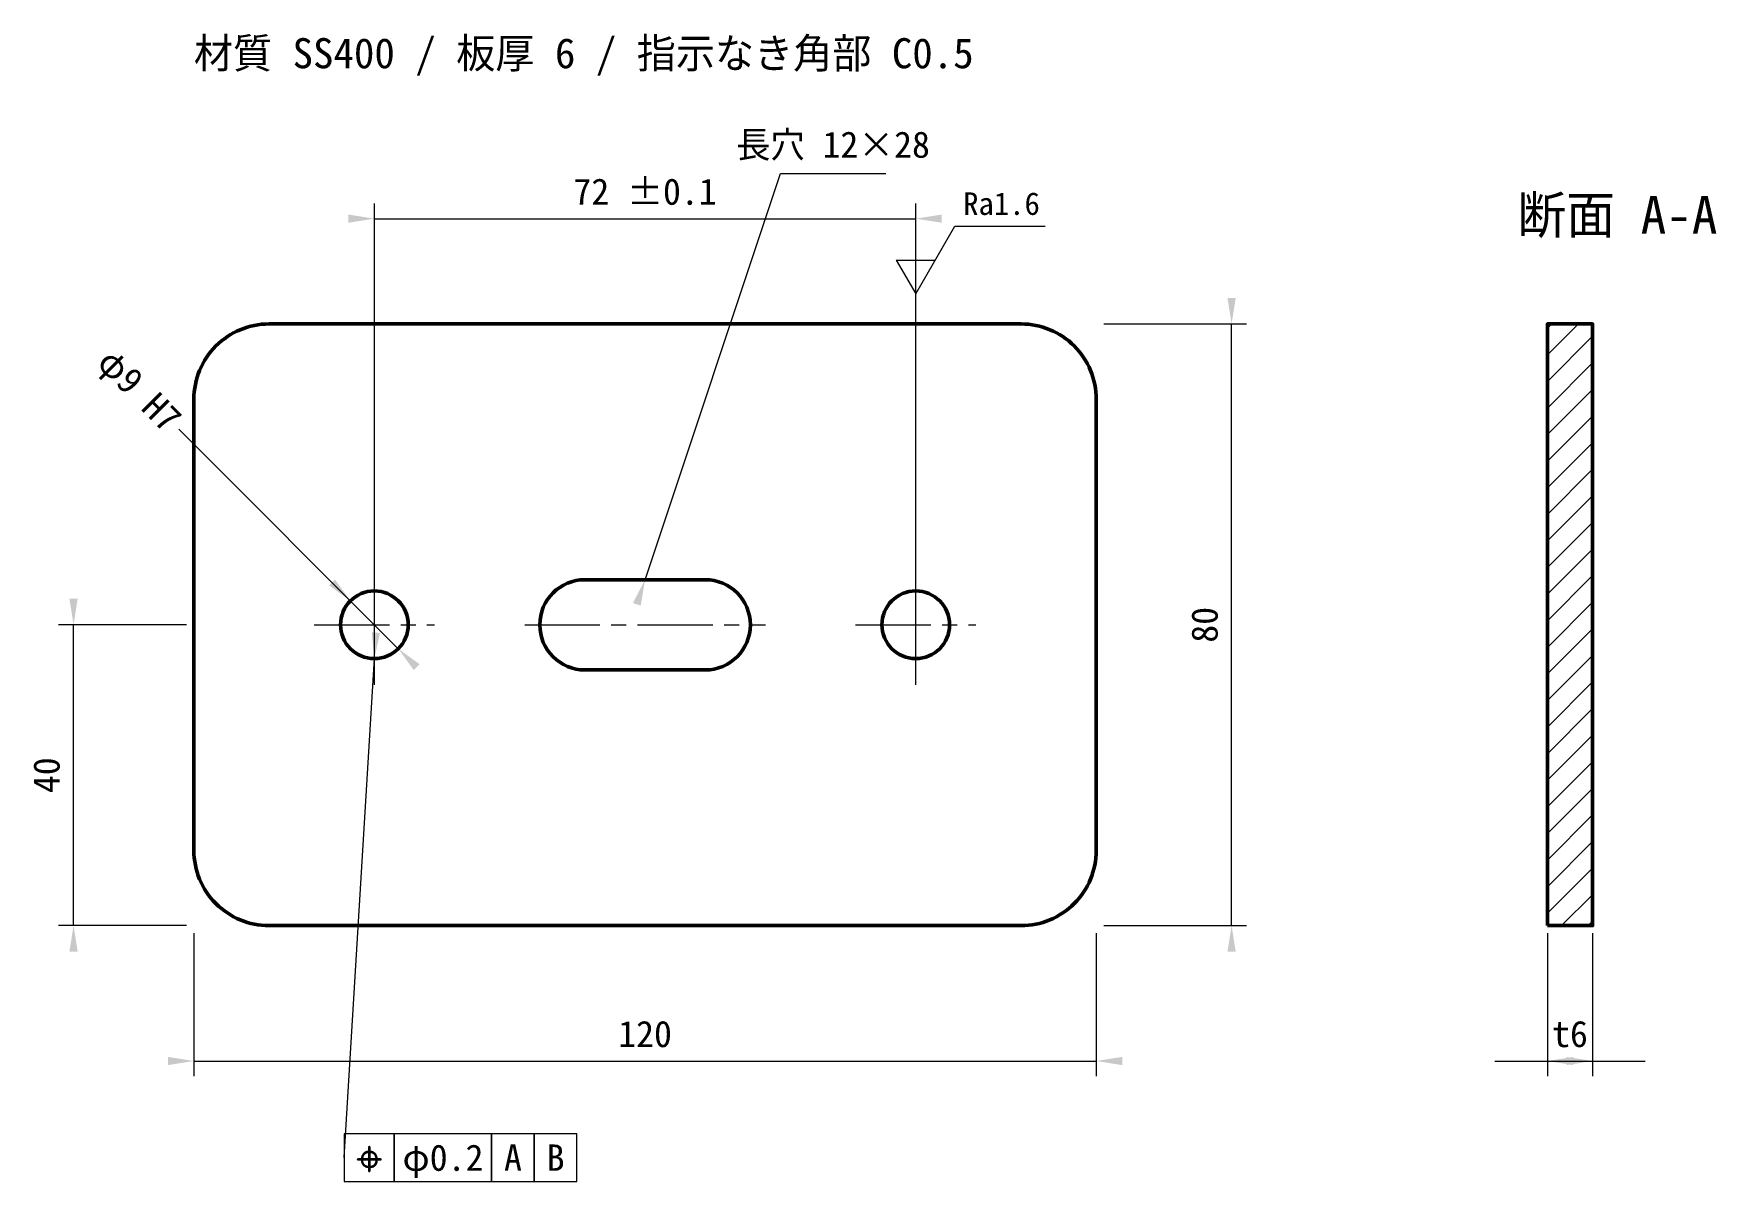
# Model space of a CAD drawing. Header units: millimetres. Extents: x 39 to 262, y 86 to 239.
import ezdxf
from ezdxf.enums import TextEntityAlignment as Align

# ---------------------------------------------------------------- set-up
doc = ezdxf.new("R2010")
doc.units = ezdxf.units.MM
doc.linetypes.add('CENTER', pattern=[15, 10, -1.5, 2, -1.5])
for name, color, linetype, lineweight, true_color in [('ハッチング', 252, 'CONTINUOUS', 13, 0x8a8f98), ('中心線', 13, 'CENTER', 18, 0xff5f5f), ('外形線', 254, 'CONTINUOUS', 50, 0xe8e8e8), ('寸法', 140, 'CONTINUOUS', 18, 0x59d0ff)]:
    doc.layers.add(name, color=color, linetype=linetype, lineweight=lineweight, true_color=true_color)

msp = doc.modelspace()

# ---------------------------------------------------------------- linework, layer by layer
at = {"layer": 'ハッチング'}
for p, q in [((240, 195.89), (244.11, 200)), ((240, 199.426), (240.574, 200)), ((240, 192.356), (246, 198.356)), ((240, 188.82), (246, 194.82)), ((240, 185.284), (246, 191.284)), ((240, 181.748), (246, 187.748)), ((240, 178.214), (246, 184.214)), ((240, 174.678), (246, 180.678)), ((240, 171.142), (246, 177.142)), ((240, 167.606), (246, 173.606)), ((240, 164.072), (246, 170.072)), ((240, 160.536), (246, 166.536)), ((240, 157), (246, 163)), ((240, 153.464), (246, 159.464)), ((240, 149.928), (246, 155.928)), ((240, 146.394), (246, 152.394)), ((240, 142.858), (246, 148.858)), ((240, 139.322), (246, 145.322)), ((240, 135.786), (246, 141.786)), ((240, 132.252), (246, 138.252)), ((240, 128.716), (246, 134.716)), ((240, 125.18), (246, 131.18)), ((240, 121.644), (246, 127.644)), ((241.89, 120), (246, 124.11)), ((245.426, 120), (246, 120.574))]:
    msp.add_line(p, q, dxfattribs=at)
at = {"layer": '中心線'}
for p, q in [((84, 152), (84, 168)), ((156, 152), (156, 168)), ((76, 160), (92, 160)), ((104, 160), (136, 160)), ((148, 160), (164, 160))]:
    msp.add_line(p, q, dxfattribs=at)
at = {"layer": '外形線'}
for p, q in [((112, 166), (128, 166)), ((112, 154), (128, 154))]:
    msp.add_line(p, q, dxfattribs=at)
msp.add_lwpolyline([(70, 120), (170, 120, 0.414214), (180, 130), (180, 190, 0.414214), (170, 200), (70, 200, 0.414214), (60, 190), (60, 130, 0.414214)], format="xyb", close=True, dxfattribs=at)
msp.add_lwpolyline([(240, 120), (246, 120), (246, 200), (240, 200)], close=True, dxfattribs=at)
for centre in [(84, 160), (156, 160)]:
    msp.add_circle(centre, 4.5, dxfattribs=at)
for centre, start, end in [((112, 160), 90, 270), ((128, 160), 270, 90)]:
    msp.add_arc(centre, 6, start, end, dxfattribs=at)
at = {"layer": '寸法'}
for p, q in [((120, 166), (138, 220)), ((138, 220), (152, 220)), ((84, 161), (84, 216)), ((156, 161), (156, 216)), ((84, 214), (156, 214)), ((156, 204), (161.19, 213)), ((161.19, 213), (173.19, 213)), ((153.39, 208.5), (156, 204)), ((153.39, 208.5), (158.61, 208.5)), ((181, 200), (200, 200)), ((198, 120), (198, 200)), ((87.182, 156.818), (58, 186)), ((59, 160), (42, 160)), ((44, 120), (44, 160)), ((80, 89.15), (84, 155.5)), ((59, 120), (42, 120)), ((60, 119), (60, 100)), ((180, 119), (180, 100)), ((181, 120), (200, 120)), ((240, 119), (240, 100)), ((246, 119), (246, 100)), ((60, 102), (180, 102)), ((233, 102), (253, 102)), ((86.65, 92.3), (80, 92.3)), ((80, 92.3), (80, 86)), ((86.65, 86), (86.65, 92.3)), ((99.6, 92.3), (86.65, 92.3)), ((86.65, 92.3), (86.65, 86)), ((99.6, 86), (99.6, 92.3)), ((105.27, 92.3), (99.6, 92.3)), ((99.6, 92.3), (99.6, 86)), ((105.27, 86), (105.27, 92.3)), ((110.94, 92.3), (105.27, 92.3)), ((105.27, 92.3), (105.27, 86)), ((110.94, 86), (110.94, 92.3)), ((80, 86), (86.65, 86)), ((86.65, 86), (99.6, 86)), ((99.6, 86), (105.27, 86)), ((105.27, 86), (110.94, 86))]:
    msp.add_line(p, q, dxfattribs=at)
for points in [[(84, 214), (80.543, 213.452), (80.543, 214.548)], [(156, 214), (159.457, 214.548), (159.457, 213.452)], [(198, 200), (197.452, 203.457), (198.548, 203.457)], [(80.818, 163.182), (77.986, 165.239), (78.761, 166.014)], [(120, 166), (119.426, 162.547), (118.387, 162.894)], [(44, 160), (43.452, 163.457), (44.548, 163.457)], [(84, 155.5), (83.661, 158.984), (84.755, 158.918)], [(87.182, 156.818), (90.014, 154.761), (89.239, 153.986)], [(44, 120), (44.548, 116.543), (43.452, 116.543)], [(198, 120), (198.548, 116.543), (197.452, 116.543)], [(60, 102), (56.543, 101.452), (56.543, 102.548)], [(180, 102), (183.457, 102.548), (183.457, 101.452)], [(240, 102), (243.457, 102.548), (243.457, 101.452)], [(246, 102), (242.543, 101.452), (242.543, 102.548)]]:
    msp.add_solid(points, dxfattribs=at)

# ---------------------------------------------------------------- texts
for s, height, p in [('材質 SS400 / 板厚 6 / 指示なき角部 C0.5', 4, (60, 234)), ('断面 A-A', 5, (236, 212))]:
    msp.add_text(s, height=height, dxfattribs=at).set_placement(p)
for s, p in [('長穴 12×28', (145, 221.05)), ('72 ±0.1', (120, 214.8)), ('120', (120, 102.8)), ('t6', (243, 102.8))]:
    msp.add_text(s, height=3.5, dxfattribs=at).set_placement(p, align=Align.BOTTOM_CENTER)
msp.add_text('Ra1.6', height=3, dxfattribs=at).set_placement((162.3, 213.6), align=Align.BOTTOM_LEFT)
msp.add_text('φ9 H7', height=3.5, rotation=315, dxfattribs=at).set_placement((57.434, 186.566), align=Align.MIDDLE_RIGHT)
for s, p in [('80', (197.2, 160)), ('40', (43.2, 140))]:
    msp.add_text(s, height=3.5, rotation=90, dxfattribs=at).set_placement(p, align=Align.BOTTOM_CENTER)
for s, p in [('⌖', (83.325, 89.15)), ('φ0.2', (93.125, 89.15)), ('A', (102.435, 89.15)), ('B', (108.105, 89.15))]:
    msp.add_text(s, height=3.5, dxfattribs=at).set_placement(p, align=Align.MIDDLE_CENTER)

doc.saveas('drawing.dxf')
